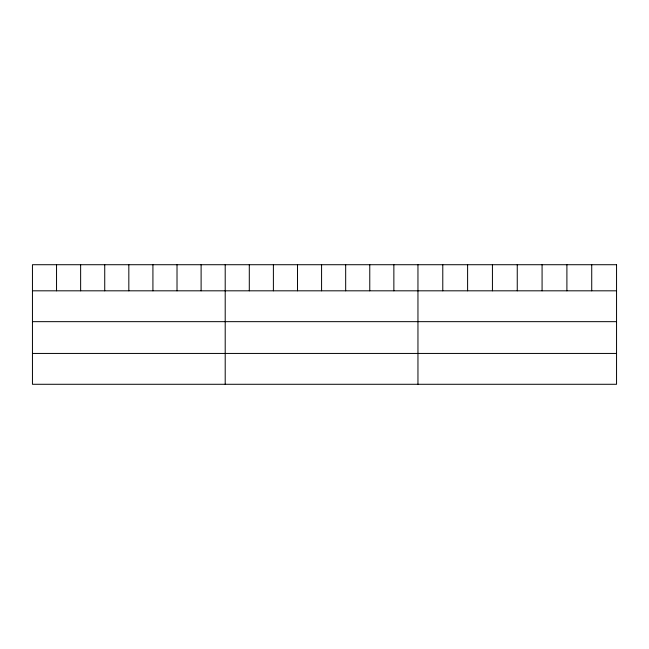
<?xml version="1.0" encoding="UTF-8"?>
<svg xmlns="http://www.w3.org/2000/svg" width="649" height="649" viewBox="0 0 649 649"><rect width="100%" height="100%" fill="white"/><g stroke="black" fill="none" stroke-linecap="round" stroke-linejoin="round"><path stroke-width="0.97" d="M32.45 290.817L616.55 290.817M32.45 321.661L616.55 321.661M32.45 353.437L616.55 353.437M591.726 264.719L591.726 290.817M566.901 264.719L566.901 290.817M542.077 264.719L542.077 290.817M517.253 264.719L517.253 290.817M492.429 264.719L492.429 290.817M467.604 264.719L467.604 290.817M442.78 264.719L442.78 290.817M417.956 264.719L417.956 384.281M393.862 264.719L393.862 290.817M369.768 264.719L369.768 290.817M345.674 264.719L345.674 290.817M321.579 264.719L321.579 290.817M297.485 264.719L297.485 290.817M273.391 264.719L273.391 290.817M249.297 264.719L249.297 290.817M225.203 264.719L225.203 384.281M201.109 264.719L201.109 290.817M177.015 264.719L177.015 290.817M152.921 264.719L152.921 290.817M128.827 264.719L128.827 290.817M104.732 264.719L104.732 290.817M80.638 264.719L80.638 290.817M56.544 264.719L56.544 290.817M616.55 264.719L32.45 264.719L32.45 384.281L616.55 384.281L616.55 264.719"/></g></svg>
